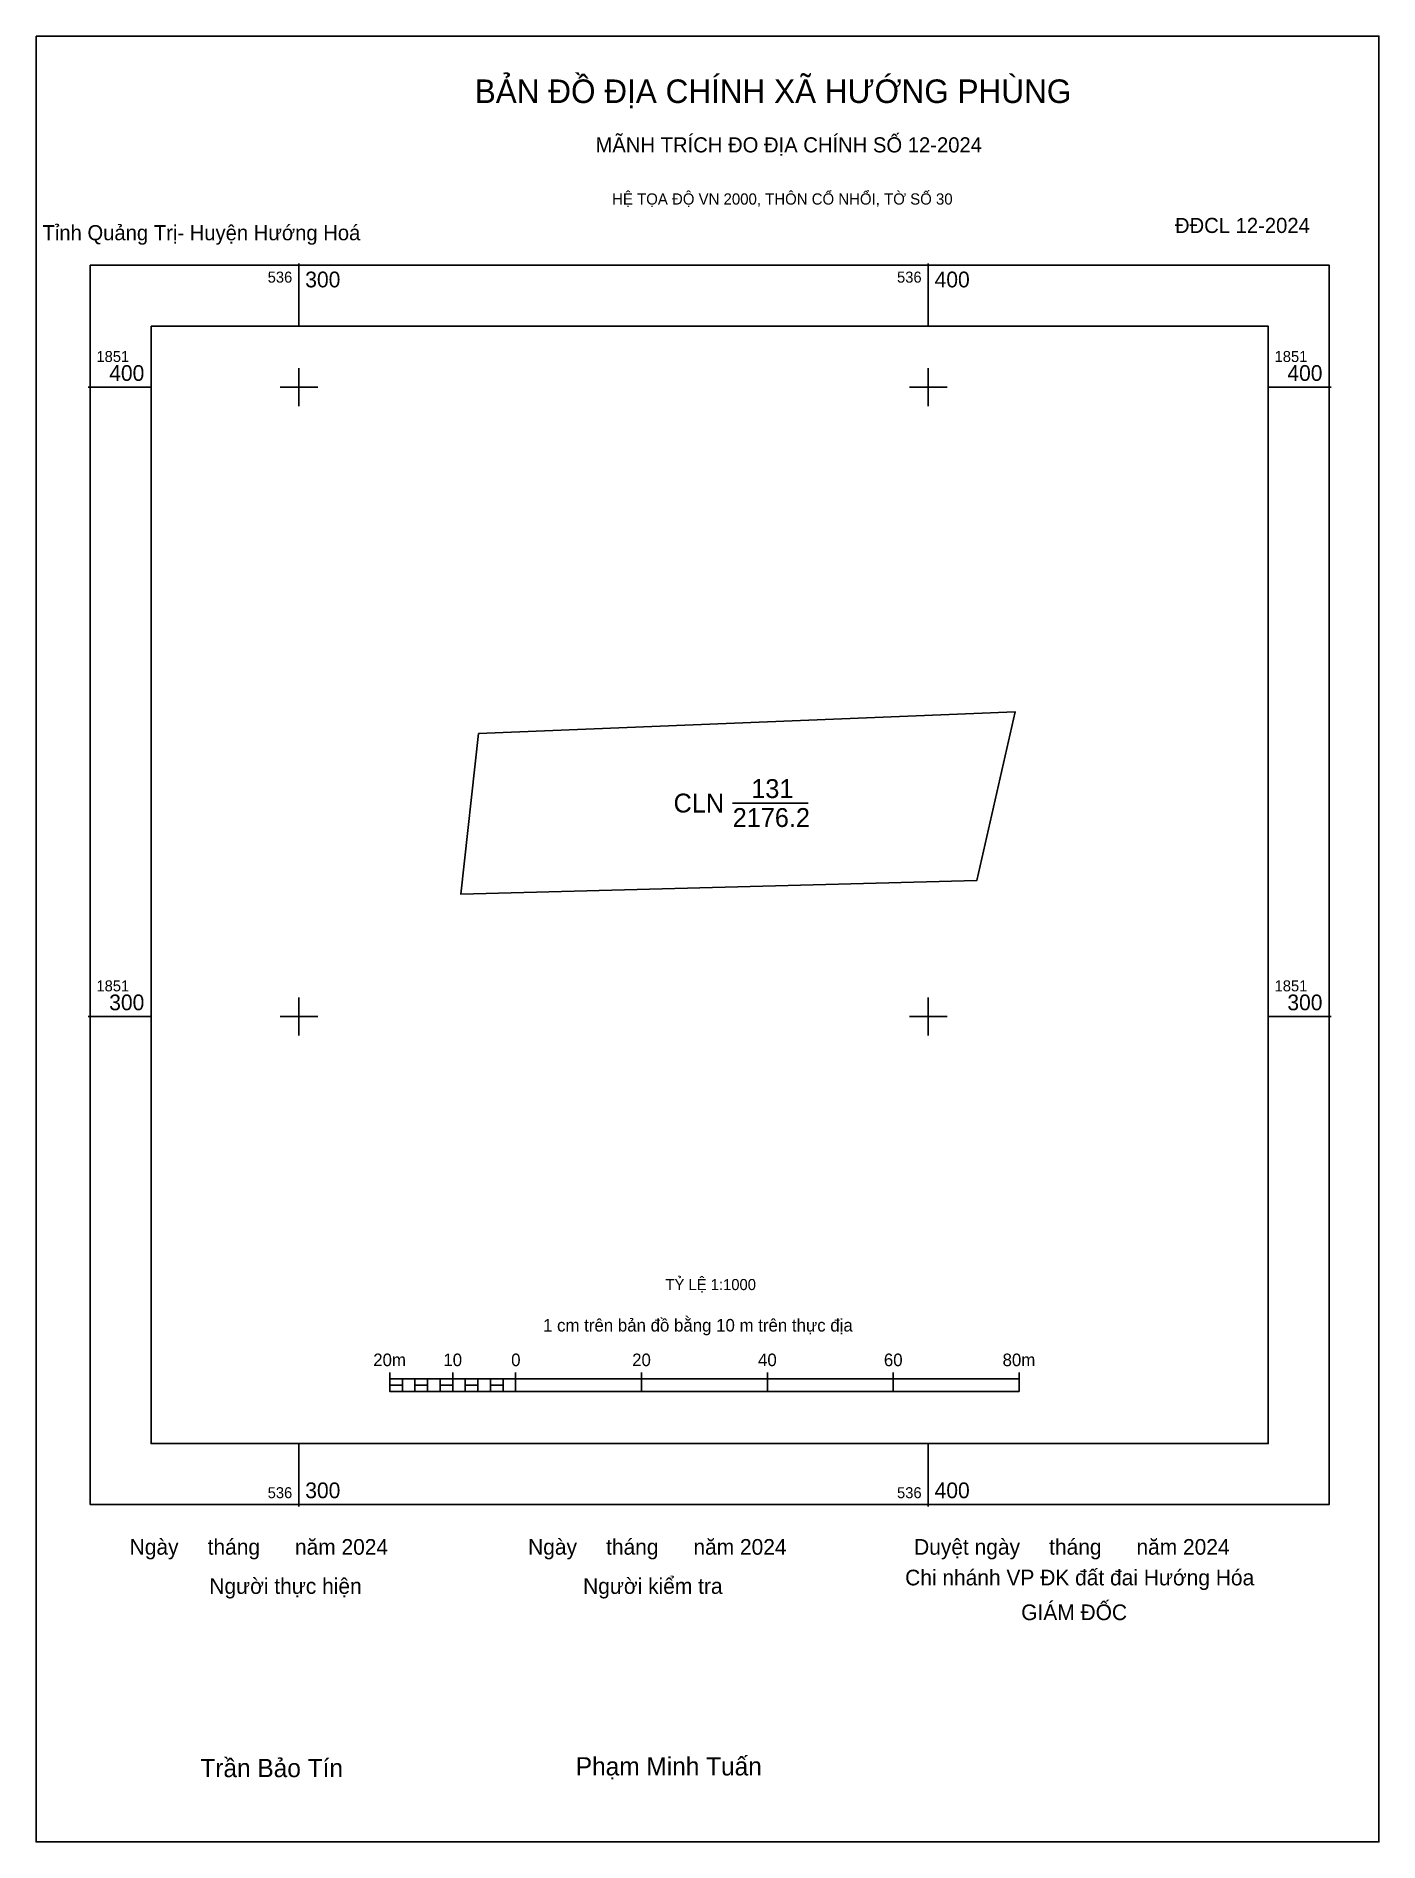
# Model space of a CAD drawing. Extents: x 536258 to 536472, y 1851169 to 1851456.
import ezdxf

# ---------------------------------------------------------------- set-up
doc = ezdxf.new("R2010")
doc.units = 0
for name, color, linetype in [('Level 10', 7, 'Continuous'), ('Level 13', 7, 'Continuous'), ('Level 15', 7, 'Continuous'), ('Level 27', 7, 'Continuous'), ('Level 50', 7, 'Continuous'), ('Level 6', 7, 'Continuous'), ('Level 62', 7, 'Continuous'), ('Level 63', 7, 'Continuous'), ('Level 9', 7, 'Continuous')]:
    doc.layers.add(name, color=color, linetype=linetype)

msp = doc.modelspace()

# ---------------------------------------------------------------- linework, layer by layer
at = {"layer": 'Level 10'}
msp.add_lwpolyline([(536328.54, 1851344.95), (536413.79, 1851348.42), (536407.7, 1851321.6), (536325.74, 1851319.42)], close=True, dxfattribs=at)
at = {"layer": 'Level 15'}
msp.add_lwpolyline([(536258.24, 1851455.78), (536471.59, 1851455.78), (536471.59, 1851168.86), (536258.24, 1851168.86)], close=True, dxfattribs=at)
at = {"layer": 'Level 27'}
for p, q in [((536413.79, 1851348.42), (536413.79, 1851348.43)), ((536328.54, 1851344.95), (536328.54, 1851344.96))]:
    msp.add_line(p, q, dxfattribs=at)
at = {"layer": 'Level 50'}
msp.add_line((536368.91, 1851333.92), (536380.93, 1851333.92), dxfattribs=at)
at = {"layer": 'Level 62'}
msp.add_lwpolyline([(536276.51, 1851409.67), (536454.02, 1851409.67), (536454.02, 1851232.16), (536276.51, 1851232.16)], close=True, dxfattribs=at)
at = {"layer": 'Level 63'}
for p, q in [((536300, 1851419.67), (536300, 1851409.67)), ((536400, 1851419.67), (536400, 1851409.67)), ((536300, 1851403), (536300, 1851397)), ((536400, 1851403), (536400, 1851397)), ((536266.51, 1851400), (536276.51, 1851400)), ((536297, 1851400), (536303, 1851400)), ((536397, 1851400), (536403, 1851400)), ((536454.02, 1851400), (536464.02, 1851400)), ((536300, 1851303), (536300, 1851297)), ((536400, 1851303), (536400, 1851297)), ((536266.51, 1851300), (536276.51, 1851300)), ((536297, 1851300), (536303, 1851300)), ((536397, 1851300), (536403, 1851300)), ((536454.02, 1851300), (536464.02, 1851300)), ((536314.43, 1851243.45), (536314.43, 1851240.45)), ((536314.43, 1851242.45), (536414.43, 1851242.45)), ((536316.43, 1851242.45), (536316.43, 1851240.45)), ((536318.43, 1851242.45), (536318.43, 1851240.45)), ((536320.43, 1851242.45), (536320.43, 1851240.45)), ((536322.43, 1851242.45), (536322.43, 1851240.45)), ((536324.43, 1851243.45), (536324.43, 1851240.45)), ((536324.43, 1851242.45), (536324.43, 1851240.45)), ((536326.43, 1851242.45), (536326.43, 1851240.45)), ((536328.43, 1851242.45), (536328.43, 1851240.45)), ((536330.43, 1851242.45), (536330.43, 1851240.45)), ((536332.43, 1851242.45), (536332.43, 1851240.45)), ((536334.43, 1851243.45), (536334.43, 1851240.45)), ((536334.43, 1851242.45), (536334.43, 1851240.45)), ((536354.43, 1851243.45), (536354.43, 1851240.45)), ((536374.43, 1851243.45), (536374.43, 1851240.45)), ((536394.43, 1851243.45), (536394.43, 1851240.45)), ((536414.43, 1851243.45), (536414.43, 1851240.45)), ((536314.43, 1851240.45), (536414.43, 1851240.45)), ((536300, 1851232.16), (536300, 1851222.16)), ((536400, 1851232.16), (536400, 1851222.16))]:
    msp.add_line(p, q, dxfattribs=at)
for points in [[(536266.82, 1851419.36), (536463.71, 1851419.36), (536463.71, 1851222.47), (536266.82, 1851222.47)], [(536314.43, 1851241.45), (536316.43, 1851241.45), (536316.43, 1851240.45), (536314.43, 1851240.45)], [(536314.43, 1851241.45), (536316.43, 1851241.45), (536316.43, 1851240.45), (536314.43, 1851240.45)], [(536318.43, 1851241.45), (536320.43, 1851241.45), (536320.43, 1851240.45), (536318.43, 1851240.45)], [(536322.43, 1851241.45), (536324.43, 1851241.45), (536324.43, 1851240.45), (536322.43, 1851240.45)], [(536326.43, 1851241.45), (536328.43, 1851241.45), (536328.43, 1851240.45), (536326.43, 1851240.45)], [(536330.43, 1851241.45), (536332.43, 1851241.45), (536332.43, 1851240.45), (536330.43, 1851240.45)]]:
    msp.add_lwpolyline(points, close=True, dxfattribs=at)

# ---------------------------------------------------------------- texts
at = {"layer": 'Level 13'}
for s, p in [('131', (536371.87, 1851334.72)), ('CLN', (536359.52, 1851332.42)), ('2176.2', (536368.92, 1851330.12))]:
    msp.add_text(s, height=3, dxfattribs=at).set_placement(p)
at = {"layer": 'Level 6'}
msp.add_text('TỶ LỆ 1:1000', height=1.7579, dxfattribs=at).set_placement((536358.24, 1851256.54))
at = {"layer": 'Level 63'}
for s, height, p in [('BẢN ĐỒ ĐỊA CHÍNH XÃ HƯỚNG PHÙNG', 3.7437, (536327.93, 1851445.15)), ('MÃNH TRÍCH ĐO ĐỊA CHÍNH SỐ 12-2024', 2.4022, (536347.12, 1851437.3)), ('HỆ TỌA ĐỘ VN 2000, THÔN CỔ NHỔI, TỜ SỐ 30', 1.7782, (536349.76, 1851429.01)), ('536', 1.75, (536295.03, 1851416.61)), ('300', 2.5, (536301, 1851415.86)), ('536', 1.75, (536395.03, 1851416.61)), ('400', 2.5, (536401, 1851415.86)), ('1851', 1.75, (536267.82, 1851404)), ('1851', 1.75, (536455.02, 1851404)), ('400', 2.5, (536269.85, 1851401)), ('400', 2.5, (536457.05, 1851401)), ('1851', 1.75, (536267.82, 1851304)), ('1851', 1.75, (536455.02, 1851304)), ('300', 2.5, (536269.85, 1851301)), ('300', 2.5, (536457.05, 1851301)), ('1 cm trên bản đồ bằng 10 m trên thực địa', 2, (536338.78, 1851249.95)), ('20m', 2, (536311.8, 1851244.45)), ('10', 2, (536322.94, 1851244.45)), ('0', 2, (536333.72, 1851244.45)), ('20', 2, (536352.94, 1851244.45)), ('40', 2, (536372.94, 1851244.45)), ('60', 2, (536392.94, 1851244.45)), ('80m', 2, (536411.8, 1851244.45)), ('536', 1.75, (536295.03, 1851223.47)), ('300', 2.5, (536301, 1851223.47)), ('536', 1.75, (536395.03, 1851223.47)), ('400', 2.5, (536401, 1851223.47)), ('Ngày     tháng      năm 2024', 2.4883, (536273.1, 1851214.49)), ('Ngày     tháng      năm 2024', 2.4883, (536336.41, 1851214.49)), ('Duyệt ngày     tháng      năm 2024', 2.4883, (536397.74, 1851214.49)), ('Người thực hiện', 2.4883, (536285.76, 1851208.27)), ('Người kiểm tra', 2.4883, (536345.15, 1851208.27)), ('Chi nhánh VP ĐK đất đai Hướng Hóa', 2.4883, (536396.32, 1851209.62)), ('GIÁM ĐỐC', 2.488, (536414.76, 1851204.1)), ('Trần Bảo Tín', 2.9024, (536284.34, 1851179.15)), ('Phạm Minh Tuấn', 2.9024, (536343.99, 1851179.42))]:
    msp.add_text(s, height=height, dxfattribs=at).set_placement(p)
at = {"layer": 'Level 9'}
for s, p in [('Tỉnh Quảng Trị- Huyện Hướng Hoá', (536259.25, 1851423.34)), ('ĐĐCL 12-2024', (536439.19, 1851424.5))]:
    msp.add_text(s, height=2.4022, dxfattribs=at).set_placement(p)

doc.saveas('drawing.dxf')
